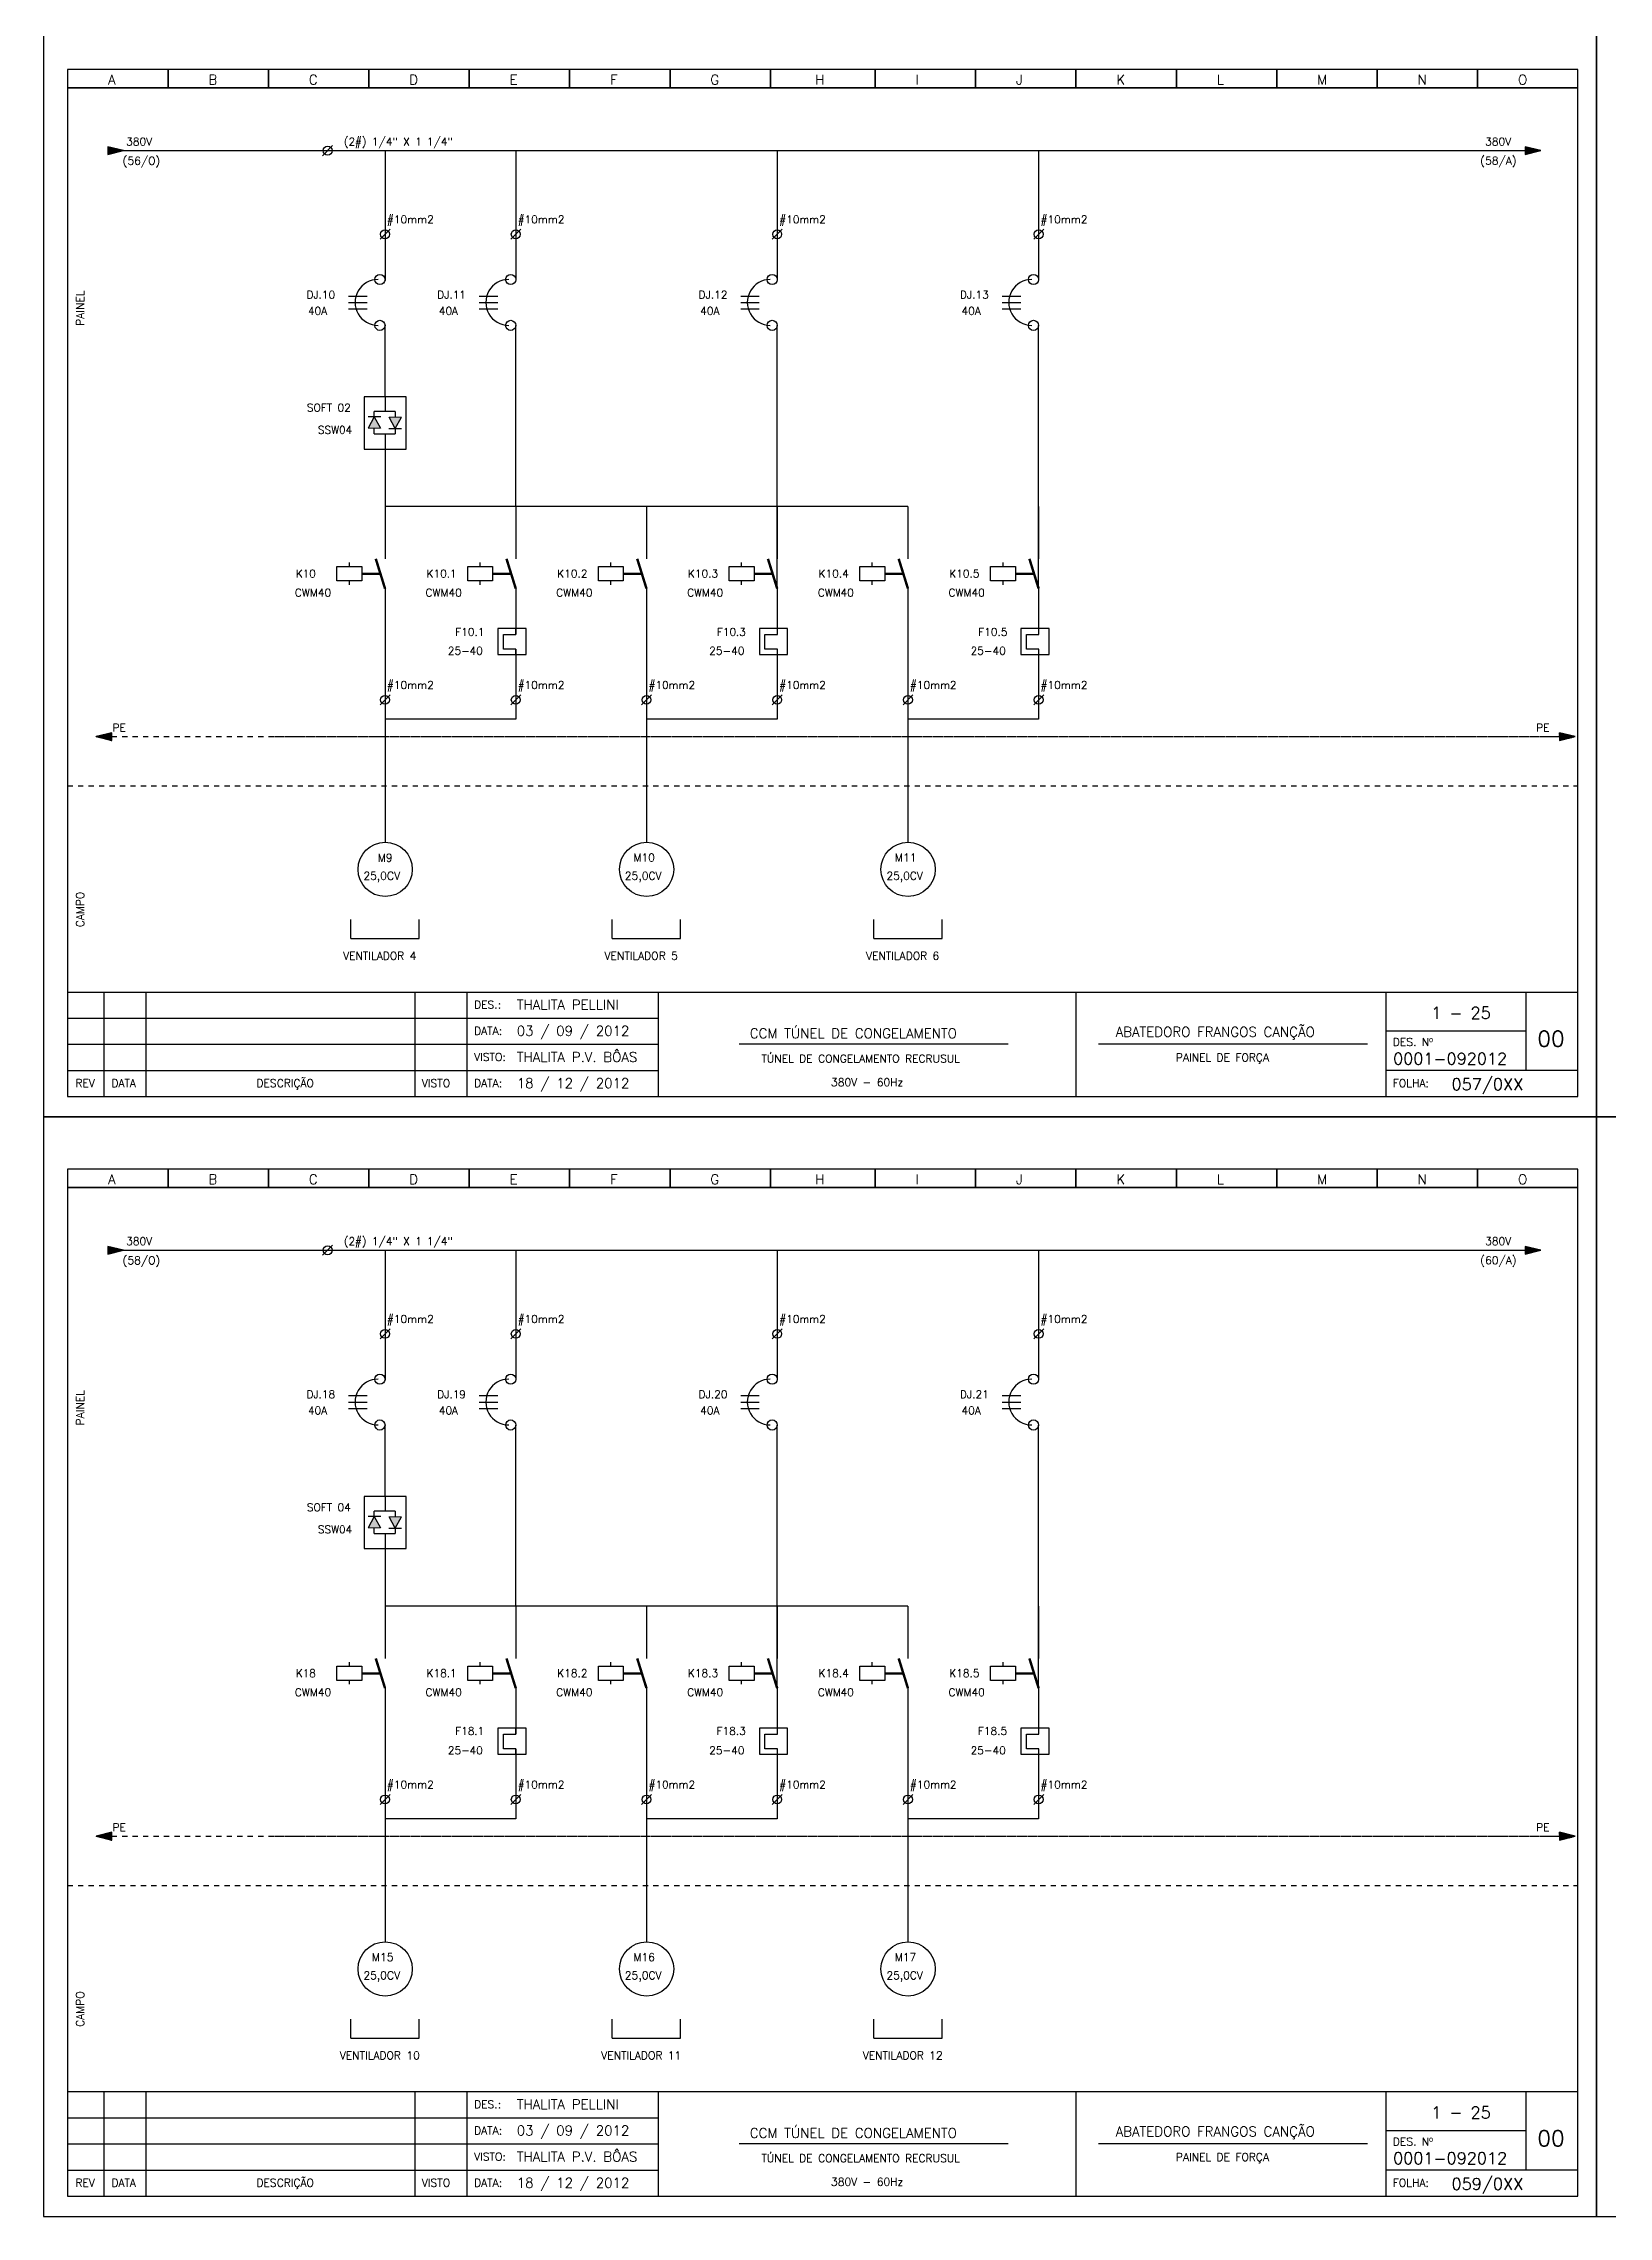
# Model space of a CAD drawing. Header units: millimetres. Extents: x 1974 to 2560, y 1429 to 1567.
# Drawn here: x 2405.83 to 2435.76, y 1470.62 to 1512.17 of the extents above; entities that cross this region are included whole.
import ezdxf

# ---------------------------------------------------------------- set-up
doc = ezdxf.new("R2010")
doc.units = ezdxf.units.MM
for name, pattern in [('DASHDOT2', [0.5, 0.25, -0.125, 0, -0.125]), ('DASHED', [0.75, 0.5, -0.25]), ('HIDDEN2', [0.1875, 0.125, -0.0625])]:
    doc.linetypes.add(name, pattern=pattern)
for name, color, linetype in [('ALIMENTAÇÃO', 6, 'Continuous'), ('CONECTOR_SAK', 2, 'Continuous'), ('DISJUNTOR', 5, 'Continuous'), ('EQUIPAMENTOS', 5, 'Continuous'), ('linhas', 6, 'Continuous'), ('MARGEM', 1, 'Continuous'), ('MOTORES', 5, 'Continuous'), ('PAINEL', 7, 'Continuous'), ('soft', 5, 'Continuous'), ('TERRA', 3, 'DASHED'), ('TEXTO', 4, 'Continuous'), ('TEXTO_2', 5, 'Continuous'), ('TIMBRE', 7, 'Continuous')]:
    doc.layers.add(name, color=color, linetype=linetype)
doc.styles.add('REGUA60', font='romans.shx', dxfattribs={"height": 2})
doc.styles.add('ROMANC', font='romanc.shx', dxfattribs={"height": 0.55})
doc.styles.add('ROMANS', font='romans.shx', dxfattribs={"height": 37})

# ---------------------------------------------------------------- blocks, each defined once
blk = doc.blocks.new('soft')
at = {"layer": 'soft'}
h = blk.add_hatch(color=7, dxfattribs=at)
h.paths.add_polyline_path([(-0.206, -0.385), (-0.323, -0.602), (-0.088, -0.602)])
h.paths.add_polyline_path([(0.194, -0.609), (0.312, -0.391), (0.077, -0.391)])
for p, q in [((0.403, 0), (-0.397, 0)), ((-0.397, 0), (-0.397, -1)), ((0.403, -1), (0.403, 0)), ((-0.206, -0.385), (-0.323, -0.602)), ((-0.206, -0.385), (-0.088, -0.602)), ((0.194, -0.609), (0.077, -0.391)), ((0.194, -0.609), (0.312, -0.391)), ((-0.397, -1), (0.403, -1))]:
    blk.add_line(p, q, dxfattribs=at)
at = {"layer": 'soft', "color": 7}
for p, q in [((0, 0), (0, -0.282)), ((-0.083, -0.385), (-0.323, -0.385)), ((-0.206, -0.385), (-0.206, -0.282)), ((0.194, -0.282), (-0.206, -0.282)), ((0.194, -0.282), (0.194, -0.391)), ((-0.206, -0.711), (-0.206, -0.602)), ((-0.206, -0.711), (0.194, -0.711)), ((0, -0.711), (0, -1)), ((0.072, -0.609), (0.312, -0.609)), ((0.194, -0.609), (0.194, -0.711))]:
    blk.add_line(p, q, dxfattribs=at)
at = {"layer": 'soft', "lineweight": 20}
for p, q in [((0.312, -0.391), (0.077, -0.391)), ((-0.323, -0.602), (-0.088, -0.602))]:
    blk.add_line(p, q, dxfattribs=at)

msp = doc.modelspace()

# ---------------------------------------------------------------- hatches: boundary and pattern name
at = {"layer": 'EQUIPAMENTOS'}
for points in [[(2407.366, 1510.121), (2407.066, 1510.196), (2407.066, 1510.046)], [(2434.471, 1510.121), (2434.171, 1510.196), (2434.171, 1510.046)], [(2407.366, 1489.096), (2407.066, 1489.171), (2407.066, 1489.021)], [(2434.471, 1489.096), (2434.171, 1489.171), (2434.171, 1489.021)]]:
    msp.add_hatch(color=256, dxfattribs=at).paths.add_polyline_path(points)
at = {"layer": 'TERRA'}
h = msp.add_hatch(dxfattribs=at)
h.set_pattern_fill('ANSI31', color=256, scale=0.004, angle=180, style=0)
h.set_pattern_definition([(225, (2464.09393076, 1547.5372142), (0.0003535533906, -0.0003535533906), [])])
h.paths.add_polyline_path([(2406.839, 1498.917), (2407.139, 1498.917), (2407.139, 1498.992)])
h.paths.add_polyline_path([(2407.139, 1498.842), (2407.139, 1498.917), (2406.839, 1498.917)])
h = msp.add_hatch(dxfattribs=at)
h.set_pattern_fill('ANSI31', color=256, scale=0.004, style=0)
h.set_pattern_definition([(45, (2377.86947655, 1450.29762667), (-0.0003535533906, 0.0003535533906), [])])
h.paths.add_polyline_path([(2435.124, 1498.917), (2434.824, 1498.917), (2434.824, 1498.842)])
h.paths.add_polyline_path([(2434.824, 1498.992), (2434.824, 1498.917), (2435.124, 1498.917)])
h = msp.add_hatch(dxfattribs=at)
h.set_pattern_fill('ANSI31', color=256, scale=0.004, angle=180, style=0)
h.set_pattern_definition([(225, (2464.09393076, 1526.5122142), (0.0003535533906, -0.0003535533906), [])])
h.paths.add_polyline_path([(2406.839, 1477.892), (2407.139, 1477.892), (2407.139, 1477.967)])
h.paths.add_polyline_path([(2407.139, 1477.817), (2407.139, 1477.892), (2406.839, 1477.892)])
h = msp.add_hatch(dxfattribs=at)
h.set_pattern_fill('ANSI31', color=256, scale=0.004, style=0)
h.set_pattern_definition([(45, (2377.86947655, 1429.27262667), (-0.0003535533906, 0.0003535533906), [])])
h.paths.add_polyline_path([(2435.124, 1477.892), (2434.824, 1477.892), (2434.824, 1477.817)])
h.paths.add_polyline_path([(2434.824, 1477.967), (2434.824, 1477.892), (2435.124, 1477.892)])

# ---------------------------------------------------------------- linework, layer by layer
for p, q in [((2411.668, 1507.342), (2412.022, 1507.342)), ((2411.668, 1507.219), (2412.022, 1507.219)), ((2411.668, 1507.096), (2412.022, 1507.096)), ((2414.168, 1507.342), (2414.522, 1507.342)), ((2414.168, 1507.219), (2414.522, 1507.219)), ((2414.168, 1507.096), (2414.522, 1507.096)), ((2419.168, 1507.342), (2419.522, 1507.342)), ((2419.168, 1507.219), (2419.522, 1507.219)), ((2419.168, 1507.096), (2419.522, 1507.096)), ((2424.168, 1507.342), (2424.522, 1507.342)), ((2424.168, 1507.219), (2424.522, 1507.219)), ((2424.168, 1507.096), (2424.522, 1507.096)), ((2411.712, 1495.058), (2411.712, 1495.422)), ((2413.019, 1495.058), (2413.019, 1495.422)), ((2416.712, 1495.058), (2416.712, 1495.422)), ((2418.019, 1495.058), (2418.019, 1495.422)), ((2421.712, 1495.058), (2421.712, 1495.422)), ((2423.019, 1495.058), (2423.019, 1495.422)), ((2411.712, 1495.058), (2413.019, 1495.058)), ((2416.712, 1495.058), (2418.019, 1495.058)), ((2421.712, 1495.058), (2423.019, 1495.058)), ((2411.668, 1486.317), (2412.022, 1486.317)), ((2414.168, 1486.317), (2414.522, 1486.317)), ((2419.168, 1486.317), (2419.522, 1486.317)), ((2424.168, 1486.317), (2424.522, 1486.317)), ((2411.668, 1486.194), (2412.022, 1486.194)), ((2411.668, 1486.071), (2412.022, 1486.071)), ((2414.168, 1486.194), (2414.522, 1486.194)), ((2414.168, 1486.071), (2414.522, 1486.071)), ((2419.168, 1486.194), (2419.522, 1486.194)), ((2419.168, 1486.071), (2419.522, 1486.071)), ((2424.168, 1486.194), (2424.522, 1486.194)), ((2424.168, 1486.071), (2424.522, 1486.071)), ((2411.712, 1474.033), (2411.712, 1474.397)), ((2413.019, 1474.033), (2413.019, 1474.397)), ((2416.712, 1474.033), (2416.712, 1474.397)), ((2418.019, 1474.033), (2418.019, 1474.397)), ((2421.712, 1474.033), (2421.712, 1474.397)), ((2423.019, 1474.033), (2423.019, 1474.397)), ((2411.712, 1474.033), (2413.019, 1474.033)), ((2416.712, 1474.033), (2418.019, 1474.033)), ((2421.712, 1474.033), (2423.019, 1474.033))]:
    msp.add_line(p, q)
at = {"layer": 'ALIMENTAÇÃO', "color": 6}
for p, q in [((2412.366, 1510.121), (2412.366, 1507.64)), ((2414.866, 1510.121), (2414.866, 1507.64)), ((2419.866, 1510.121), (2419.866, 1507.64)), ((2424.866, 1510.121), (2424.866, 1507.64)), ((2412.366, 1504.416), (2412.366, 1502.317)), ((2414.866, 1503.317), (2414.866, 1502.317)), ((2417.366, 1503.317), (2417.366, 1502.317)), ((2419.866, 1503.317), (2419.866, 1502.317)), ((2422.366, 1503.317), (2422.366, 1502.317)), ((2424.866, 1503.317), (2424.866, 1502.317)), ((2412.366, 1501.748), (2412.366, 1496.899)), ((2414.866, 1501.748), (2414.866, 1500.868)), ((2417.366, 1501.748), (2417.366, 1496.899)), ((2419.866, 1501.748), (2419.866, 1500.868)), ((2422.366, 1501.748), (2422.366, 1496.899)), ((2424.866, 1501.748), (2424.866, 1500.868)), ((2414.866, 1500.589), (2414.866, 1499.251)), ((2419.866, 1500.589), (2419.866, 1499.251)), ((2424.866, 1500.589), (2424.866, 1499.251)), ((2412.366, 1489.096), (2412.366, 1486.615)), ((2414.866, 1489.096), (2414.866, 1486.615)), ((2419.866, 1489.096), (2419.866, 1486.615)), ((2424.866, 1489.096), (2424.866, 1486.615)), ((2412.366, 1483.391), (2412.366, 1481.292)), ((2414.866, 1482.292), (2414.866, 1481.292)), ((2417.366, 1482.292), (2417.366, 1481.292)), ((2419.866, 1482.292), (2419.866, 1481.292)), ((2422.366, 1482.292), (2422.366, 1481.292)), ((2424.866, 1482.292), (2424.866, 1481.292)), ((2412.366, 1480.723), (2412.366, 1475.874)), ((2414.866, 1480.723), (2414.866, 1479.843)), ((2417.366, 1480.723), (2417.366, 1475.874)), ((2419.866, 1480.723), (2419.866, 1479.843)), ((2422.366, 1480.723), (2422.366, 1475.874)), ((2424.866, 1480.723), (2424.866, 1479.843)), ((2414.866, 1479.564), (2414.866, 1478.226)), ((2419.866, 1479.564), (2419.866, 1478.226)), ((2424.866, 1479.564), (2424.866, 1478.226))]:
    msp.add_line(p, q, dxfattribs=at)
at = {"layer": 'ALIMENTAÇÃO'}
for p, q in [((2422.366, 1503.317), (2412.366, 1503.317)), ((2414.866, 1499.251), (2412.366, 1499.251)), ((2419.866, 1499.251), (2417.366, 1499.251)), ((2424.866, 1499.251), (2422.366, 1499.251)), ((2422.366, 1482.292), (2412.366, 1482.292)), ((2414.866, 1478.226), (2412.366, 1478.226)), ((2419.866, 1478.226), (2417.366, 1478.226)), ((2424.866, 1478.226), (2422.366, 1478.226))]:
    msp.add_line(p, q, dxfattribs=at)
at = {"layer": 'CONECTOR_SAK'}
for p, q in [((2411.364, 1510.217), (2411.173, 1510.025)), ((2412.462, 1508.619), (2412.271, 1508.426)), ((2414.962, 1508.619), (2414.771, 1508.426)), ((2419.962, 1508.619), (2419.771, 1508.426)), ((2424.962, 1508.619), (2424.771, 1508.426)), ((2412.462, 1499.718), (2412.272, 1499.525)), ((2414.962, 1499.718), (2414.772, 1499.525)), ((2417.462, 1499.718), (2417.272, 1499.525)), ((2419.962, 1499.718), (2419.772, 1499.525)), ((2422.462, 1499.718), (2422.272, 1499.525)), ((2424.962, 1499.718), (2424.772, 1499.525)), ((2411.364, 1489.192), (2411.173, 1489)), ((2412.462, 1487.594), (2412.271, 1487.401)), ((2414.962, 1487.594), (2414.771, 1487.401)), ((2419.962, 1487.594), (2419.771, 1487.401)), ((2424.962, 1487.594), (2424.771, 1487.401)), ((2412.462, 1478.693), (2412.272, 1478.5)), ((2414.962, 1478.693), (2414.772, 1478.5)), ((2417.462, 1478.693), (2417.272, 1478.5)), ((2419.962, 1478.693), (2419.772, 1478.5)), ((2422.462, 1478.693), (2422.272, 1478.5)), ((2424.962, 1478.693), (2424.772, 1478.5))]:
    msp.add_line(p, q, dxfattribs=at)
for centre in [(2411.268, 1510.121), (2412.366, 1508.522), (2414.866, 1508.522), (2419.866, 1508.522), (2424.866, 1508.522), (2412.366, 1499.621), (2414.866, 1499.621), (2417.366, 1499.621), (2419.866, 1499.621), (2422.366, 1499.621), (2424.866, 1499.621), (2411.268, 1489.096), (2412.366, 1487.497), (2414.866, 1487.497), (2419.866, 1487.497), (2424.866, 1487.497), (2412.366, 1478.596), (2414.866, 1478.596), (2417.366, 1478.596), (2419.866, 1478.596), (2422.366, 1478.596), (2424.866, 1478.596)]:
    msp.add_circle(centre, 0.0846, dxfattribs=at)
at = {"layer": 'DISJUNTOR'}
for centre in [(2412.269, 1507.657), (2414.769, 1507.657), (2419.769, 1507.657), (2424.769, 1507.657), (2412.269, 1506.78), (2414.769, 1506.78), (2419.769, 1506.78), (2424.769, 1506.78), (2412.269, 1486.632), (2414.769, 1486.632), (2419.769, 1486.632), (2424.769, 1486.632), (2412.269, 1485.755), (2414.769, 1485.755), (2419.769, 1485.755), (2424.769, 1485.755)]:
    msp.add_circle(centre, 0.097, dxfattribs=at)
for centre in [(2412.232, 1507.219), (2414.732, 1507.219), (2419.732, 1507.219), (2424.732, 1507.219), (2412.232, 1486.194), (2414.732, 1486.194), (2419.732, 1486.194), (2424.732, 1486.194)]:
    msp.add_arc(centre, 0.438, 89.8656, 270.134, dxfattribs=at)
at = {"layer": 'EQUIPAMENTOS'}
for p, q in [((2407.366, 1510.121), (2434.263, 1510.121)), ((2411.685, 1502.172), (2411.685, 1502.244)), ((2411.923, 1502.043), (2412.275, 1502.043)), ((2414.185, 1502.172), (2414.185, 1502.244)), ((2414.423, 1502.043), (2414.775, 1502.043)), ((2416.685, 1502.172), (2416.685, 1502.244)), ((2416.923, 1502.043), (2417.275, 1502.043)), ((2419.185, 1502.172), (2419.185, 1502.244)), ((2419.423, 1502.043), (2419.775, 1502.043)), ((2421.685, 1502.172), (2421.685, 1502.244)), ((2421.923, 1502.043), (2422.275, 1502.043)), ((2424.185, 1502.172), (2424.185, 1502.244)), ((2424.423, 1502.043), (2424.775, 1502.043)), ((2411.685, 1501.822), (2411.685, 1501.893)), ((2411.923, 1502.023), (2412.281, 1502.023)), ((2414.185, 1501.822), (2414.185, 1501.893)), ((2414.423, 1502.023), (2414.781, 1502.023)), ((2416.685, 1501.822), (2416.685, 1501.893)), ((2416.923, 1502.023), (2417.281, 1502.023)), ((2419.185, 1501.822), (2419.185, 1501.893)), ((2419.423, 1502.023), (2419.781, 1502.023)), ((2421.685, 1501.822), (2421.685, 1501.893)), ((2421.923, 1502.023), (2422.281, 1502.023)), ((2424.185, 1501.822), (2424.185, 1501.893)), ((2424.423, 1502.023), (2424.781, 1502.023)), ((2415.065, 1500.986), (2414.526, 1500.986)), ((2414.526, 1500.986), (2414.526, 1500.486)), ((2414.631, 1500.589), (2414.631, 1500.868)), ((2414.631, 1500.868), (2414.869, 1500.868)), ((2414.869, 1500.868), (2414.869, 1500.986)), ((2415.065, 1500.486), (2415.065, 1500.986)), ((2420.065, 1500.986), (2419.526, 1500.986)), ((2419.526, 1500.986), (2419.526, 1500.486)), ((2419.631, 1500.589), (2419.631, 1500.868)), ((2419.631, 1500.868), (2419.869, 1500.868)), ((2419.869, 1500.868), (2419.869, 1500.986)), ((2420.065, 1500.486), (2420.065, 1500.986)), ((2425.065, 1500.986), (2424.526, 1500.986)), ((2424.526, 1500.986), (2424.526, 1500.486)), ((2424.631, 1500.589), (2424.631, 1500.868)), ((2424.631, 1500.868), (2424.869, 1500.868)), ((2424.869, 1500.868), (2424.869, 1500.986)), ((2425.065, 1500.486), (2425.065, 1500.986)), ((2414.526, 1500.486), (2415.065, 1500.486)), ((2414.869, 1500.589), (2414.631, 1500.589)), ((2414.869, 1500.486), (2414.869, 1500.589)), ((2419.526, 1500.486), (2420.065, 1500.486)), ((2419.869, 1500.589), (2419.631, 1500.589)), ((2419.869, 1500.486), (2419.869, 1500.589)), ((2424.526, 1500.486), (2425.065, 1500.486)), ((2424.869, 1500.589), (2424.631, 1500.589)), ((2424.869, 1500.486), (2424.869, 1500.589)), ((2407.366, 1489.096), (2434.263, 1489.096)), ((2411.685, 1481.147), (2411.685, 1481.219)), ((2411.685, 1480.797), (2411.685, 1480.868)), ((2411.923, 1481.018), (2412.275, 1481.018)), ((2411.923, 1480.998), (2412.281, 1480.998)), ((2414.185, 1481.147), (2414.185, 1481.219)), ((2414.185, 1480.797), (2414.185, 1480.868)), ((2414.423, 1481.018), (2414.775, 1481.018)), ((2414.423, 1480.998), (2414.781, 1480.998)), ((2416.685, 1481.147), (2416.685, 1481.219)), ((2416.685, 1480.797), (2416.685, 1480.868)), ((2416.923, 1481.018), (2417.275, 1481.018)), ((2416.923, 1480.998), (2417.281, 1480.998)), ((2419.185, 1481.147), (2419.185, 1481.219)), ((2419.185, 1480.797), (2419.185, 1480.868)), ((2419.423, 1481.018), (2419.775, 1481.018)), ((2419.423, 1480.998), (2419.781, 1480.998)), ((2421.685, 1481.147), (2421.685, 1481.219)), ((2421.685, 1480.797), (2421.685, 1480.868)), ((2421.923, 1481.018), (2422.275, 1481.018)), ((2421.923, 1480.998), (2422.281, 1480.998)), ((2424.185, 1481.147), (2424.185, 1481.219)), ((2424.185, 1480.797), (2424.185, 1480.868)), ((2424.423, 1481.018), (2424.775, 1481.018)), ((2424.423, 1480.998), (2424.781, 1480.998)), ((2415.065, 1479.961), (2414.526, 1479.961)), ((2414.526, 1479.961), (2414.526, 1479.461)), ((2414.631, 1479.564), (2414.631, 1479.843)), ((2414.631, 1479.843), (2414.869, 1479.843)), ((2414.869, 1479.843), (2414.869, 1479.961)), ((2415.065, 1479.461), (2415.065, 1479.961)), ((2420.065, 1479.961), (2419.526, 1479.961)), ((2419.526, 1479.961), (2419.526, 1479.461)), ((2419.631, 1479.564), (2419.631, 1479.843)), ((2419.631, 1479.843), (2419.869, 1479.843)), ((2419.869, 1479.843), (2419.869, 1479.961)), ((2420.065, 1479.461), (2420.065, 1479.961)), ((2425.065, 1479.961), (2424.526, 1479.961)), ((2424.526, 1479.961), (2424.526, 1479.461)), ((2424.631, 1479.564), (2424.631, 1479.843)), ((2424.631, 1479.843), (2424.869, 1479.843)), ((2424.869, 1479.843), (2424.869, 1479.961)), ((2425.065, 1479.461), (2425.065, 1479.961)), ((2414.526, 1479.461), (2415.065, 1479.461)), ((2414.869, 1479.564), (2414.631, 1479.564)), ((2414.869, 1479.461), (2414.869, 1479.564)), ((2419.526, 1479.461), (2420.065, 1479.461)), ((2419.869, 1479.564), (2419.631, 1479.564)), ((2419.869, 1479.461), (2419.869, 1479.564)), ((2424.526, 1479.461), (2425.065, 1479.461)), ((2424.869, 1479.564), (2424.631, 1479.564)), ((2424.869, 1479.461), (2424.869, 1479.564))]:
    msp.add_line(p, q, dxfattribs=at)
for points in [[(2407.066, 1510.046), (2407.366, 1510.121), (2407.066, 1510.196), (2407.066, 1510.046)], [(2434.171, 1510.046), (2434.471, 1510.121), (2434.171, 1510.196), (2434.171, 1510.046)], [(2407.066, 1489.021), (2407.366, 1489.096), (2407.066, 1489.171), (2407.066, 1489.021)], [(2434.171, 1489.021), (2434.471, 1489.096), (2434.171, 1489.171), (2434.171, 1489.021)]]:
    msp.add_lwpolyline(points, dxfattribs=at)
for points in [[(2411.447, 1501.893), (2411.447, 1502.172), (2411.923, 1502.172), (2411.923, 1501.893)], [(2413.947, 1501.893), (2413.947, 1502.172), (2414.423, 1502.172), (2414.423, 1501.893)], [(2416.447, 1501.893), (2416.447, 1502.172), (2416.923, 1502.172), (2416.923, 1501.893)], [(2418.947, 1501.893), (2418.947, 1502.172), (2419.423, 1502.172), (2419.423, 1501.893)], [(2421.447, 1501.893), (2421.447, 1502.172), (2421.923, 1502.172), (2421.923, 1501.893)], [(2423.947, 1501.893), (2423.947, 1502.172), (2424.423, 1502.172), (2424.423, 1501.893)], [(2411.447, 1480.868), (2411.447, 1481.147), (2411.923, 1481.147), (2411.923, 1480.868)], [(2413.947, 1480.868), (2413.947, 1481.147), (2414.423, 1481.147), (2414.423, 1480.868)], [(2416.447, 1480.868), (2416.447, 1481.147), (2416.923, 1481.147), (2416.923, 1480.868)], [(2418.947, 1480.868), (2418.947, 1481.147), (2419.423, 1481.147), (2419.423, 1480.868)], [(2421.447, 1480.868), (2421.447, 1481.147), (2421.923, 1481.147), (2421.923, 1480.868)], [(2423.947, 1480.868), (2423.947, 1481.147), (2424.423, 1481.147), (2424.423, 1480.868)]]:
    msp.add_lwpolyline(points, close=True, dxfattribs=at)
at = {"layer": 'EQUIPAMENTOS', "const_width": 0.0472}
for points in [[(2412.366, 1501.748), (2412.189, 1502.317)], [(2414.866, 1501.748), (2414.689, 1502.317)], [(2417.366, 1501.748), (2417.189, 1502.317)], [(2419.866, 1501.748), (2419.689, 1502.317)], [(2422.366, 1501.748), (2422.189, 1502.317)], [(2424.866, 1501.748), (2424.689, 1502.317)], [(2412.366, 1480.723), (2412.189, 1481.292)], [(2414.866, 1480.723), (2414.689, 1481.292)], [(2417.366, 1480.723), (2417.189, 1481.292)], [(2419.866, 1480.723), (2419.689, 1481.292)], [(2422.366, 1480.723), (2422.189, 1481.292)], [(2424.866, 1480.723), (2424.689, 1481.292)]]:
    msp.add_lwpolyline(points, dxfattribs=at)
at = {"layer": 'linhas', "color": 6}
for p, q in [((2412.366, 1505.416), (2412.366, 1506.78)), ((2414.866, 1503.317), (2414.866, 1506.78)), ((2419.866, 1501.748), (2419.866, 1506.78)), ((2424.866, 1505.416), (2424.866, 1506.78)), ((2424.866, 1501.748), (2424.866, 1506.78)), ((2412.366, 1484.391), (2412.366, 1485.755)), ((2414.866, 1482.292), (2414.866, 1485.755)), ((2419.866, 1480.723), (2419.866, 1485.755)), ((2424.866, 1484.391), (2424.866, 1485.755)), ((2424.866, 1480.723), (2424.866, 1485.755))]:
    msp.add_line(p, q, dxfattribs=at)
at = {"layer": 'MARGEM', "color": 7}
for points in [[(2405.834, 1491.646), (2435.534, 1491.646), (2435.534, 1512.671), (2405.834, 1512.671)], [(2435.534, 1491.646), (2465.234, 1491.646), (2465.234, 1512.671), (2435.534, 1512.671)], [(2405.834, 1470.621), (2435.534, 1470.621), (2435.534, 1491.646), (2405.834, 1491.646)], [(2435.534, 1470.621), (2465.234, 1470.621), (2465.234, 1491.646), (2435.534, 1491.646)]]:
    msp.add_lwpolyline(points, close=True, dxfattribs=at)
at = {"layer": 'MOTORES'}
for centre in [(2412.369, 1496.379), (2417.369, 1496.379), (2422.369, 1496.379), (2412.369, 1475.354), (2417.369, 1475.354), (2422.369, 1475.354)]:
    msp.add_circle(centre, 0.519, dxfattribs=at)
at = {"layer": 'PAINEL', "color": 12, "linetype": 'HIDDEN2', "ltscale": 0.005}
for p, q in [((2406.296, 1497.977), (2435.18, 1497.977)), ((2406.296, 1476.952), (2435.18, 1476.952))]:
    msp.add_line(p, q, dxfattribs=at)
at = {"layer": 'TERRA', "linetype": 'DASHDOT2', "ltscale": 0.0025}
for p, q in [((2407.139, 1498.917), (2434.824, 1498.917)), ((2407.139, 1498.917), (2434.824, 1498.917)), ((2410.25, 1498.917), (2435.124, 1498.917)), ((2407.139, 1477.892), (2434.824, 1477.892)), ((2407.139, 1477.892), (2434.824, 1477.892)), ((2410.25, 1477.892), (2435.124, 1477.892))]:
    msp.add_line(p, q, dxfattribs=at)
at = {"layer": 'TERRA'}
for points in [[(2407.139, 1498.992), (2406.839, 1498.917), (2407.139, 1498.842), (2407.139, 1498.992)], [(2407.139, 1498.992), (2406.839, 1498.917), (2407.139, 1498.842), (2407.139, 1498.992)], [(2434.824, 1498.842), (2435.124, 1498.917), (2434.824, 1498.992), (2434.824, 1498.842)], [(2434.824, 1498.842), (2435.124, 1498.917), (2434.824, 1498.992), (2434.824, 1498.842)], [(2407.139, 1477.967), (2406.839, 1477.892), (2407.139, 1477.817), (2407.139, 1477.967)], [(2407.139, 1477.967), (2406.839, 1477.892), (2407.139, 1477.817), (2407.139, 1477.967)], [(2434.824, 1477.817), (2435.124, 1477.892), (2434.824, 1477.967), (2434.824, 1477.817)], [(2434.824, 1477.817), (2435.124, 1477.892), (2434.824, 1477.967), (2434.824, 1477.817)]]:
    msp.add_lwpolyline(points, dxfattribs=at)
at = {"layer": 'TIMBRE', "color": 12}
for p, q in [((2435.18, 1511.671), (2406.296, 1511.671)), ((2435.18, 1490.646), (2406.296, 1490.646))]:
    msp.add_line(p, q, dxfattribs=at)
at = {"layer": 'TIMBRE'}
for p, q in [((2406.296, 1494.034), (2435.18, 1494.034)), ((2406.996, 1492.034), (2406.996, 1494.034)), ((2407.796, 1492.034), (2407.796, 1494.034)), ((2412.934, 1494.034), (2412.934, 1492.034)), ((2413.934, 1492.034), (2413.934, 1494.034)), ((2417.587, 1494.034), (2417.587, 1492.034)), ((2425.576, 1494.034), (2425.576, 1492.034)), ((2431.504, 1494.034), (2431.504, 1492.034)), ((2434.18, 1494.034), (2434.18, 1492.534)), ((2406.296, 1493.534), (2417.587, 1493.534)), ((2406.296, 1493.034), (2417.587, 1493.034)), ((2424.28, 1493.034), (2419.137, 1493.034)), ((2431.152, 1493.034), (2426.008, 1493.034)), ((2434.18, 1493.284), (2431.504, 1493.284)), ((2406.296, 1492.534), (2417.587, 1492.534)), ((2435.18, 1492.534), (2431.504, 1492.534)), ((2406.296, 1473.009), (2435.18, 1473.009)), ((2406.996, 1471.009), (2406.996, 1473.009)), ((2407.796, 1471.009), (2407.796, 1473.009)), ((2412.934, 1473.009), (2412.934, 1471.009)), ((2413.934, 1471.009), (2413.934, 1473.009)), ((2417.587, 1473.009), (2417.587, 1471.009)), ((2425.576, 1473.009), (2425.576, 1471.009)), ((2431.504, 1473.009), (2431.504, 1471.009)), ((2434.18, 1473.009), (2434.18, 1471.509)), ((2406.296, 1472.509), (2417.587, 1472.509)), ((2434.18, 1472.259), (2431.504, 1472.259)), ((2406.296, 1472.009), (2417.587, 1472.009)), ((2424.28, 1472.009), (2419.137, 1472.009)), ((2431.152, 1472.009), (2426.008, 1472.009)), ((2406.296, 1471.509), (2417.587, 1471.509)), ((2435.18, 1471.509), (2431.504, 1471.509))]:
    msp.add_line(p, q, dxfattribs=at)
at = {"layer": 'TIMBRE', "color": 12}
for points in [[(2406.296, 1511.321), (2408.216, 1511.321), (2408.216, 1511.671), (2406.296, 1511.671)], [(2408.216, 1511.321), (2410.136, 1511.321), (2410.136, 1511.671), (2408.216, 1511.671)], [(2410.136, 1511.321), (2412.056, 1511.321), (2412.056, 1511.671), (2410.136, 1511.671)], [(2412.056, 1511.321), (2413.976, 1511.321), (2413.976, 1511.671), (2412.056, 1511.671)], [(2413.976, 1511.321), (2415.896, 1511.321), (2415.896, 1511.671), (2413.976, 1511.671)], [(2415.896, 1511.321), (2417.816, 1511.321), (2417.816, 1511.671), (2415.896, 1511.671)], [(2417.816, 1511.321), (2419.736, 1511.321), (2419.736, 1511.671), (2417.816, 1511.671)], [(2419.736, 1511.321), (2421.74, 1511.321), (2421.74, 1511.671), (2419.736, 1511.671)], [(2421.74, 1511.321), (2423.66, 1511.321), (2423.66, 1511.671), (2421.74, 1511.671)], [(2423.66, 1511.321), (2425.58, 1511.321), (2425.58, 1511.671), (2423.66, 1511.671)], [(2425.58, 1511.321), (2427.5, 1511.321), (2427.5, 1511.671), (2425.58, 1511.671)], [(2427.5, 1511.321), (2429.42, 1511.321), (2429.42, 1511.671), (2427.5, 1511.671)], [(2429.42, 1511.321), (2431.34, 1511.321), (2431.34, 1511.671), (2429.42, 1511.671)], [(2431.34, 1511.321), (2433.26, 1511.321), (2433.26, 1511.671), (2431.34, 1511.671)], [(2433.26, 1511.321), (2435.18, 1511.321), (2435.18, 1511.671), (2433.26, 1511.671)], [(2406.296, 1492.034), (2435.18, 1492.034), (2435.18, 1511.321), (2406.296, 1511.321)], [(2406.296, 1490.296), (2408.216, 1490.296), (2408.216, 1490.646), (2406.296, 1490.646)], [(2408.216, 1490.296), (2410.136, 1490.296), (2410.136, 1490.646), (2408.216, 1490.646)], [(2410.136, 1490.296), (2412.056, 1490.296), (2412.056, 1490.646), (2410.136, 1490.646)], [(2412.056, 1490.296), (2413.976, 1490.296), (2413.976, 1490.646), (2412.056, 1490.646)], [(2413.976, 1490.296), (2415.896, 1490.296), (2415.896, 1490.646), (2413.976, 1490.646)], [(2415.896, 1490.296), (2417.816, 1490.296), (2417.816, 1490.646), (2415.896, 1490.646)], [(2417.816, 1490.296), (2419.736, 1490.296), (2419.736, 1490.646), (2417.816, 1490.646)], [(2419.736, 1490.296), (2421.74, 1490.296), (2421.74, 1490.646), (2419.736, 1490.646)], [(2421.74, 1490.296), (2423.66, 1490.296), (2423.66, 1490.646), (2421.74, 1490.646)], [(2423.66, 1490.296), (2425.58, 1490.296), (2425.58, 1490.646), (2423.66, 1490.646)], [(2425.58, 1490.296), (2427.5, 1490.296), (2427.5, 1490.646), (2425.58, 1490.646)], [(2427.5, 1490.296), (2429.42, 1490.296), (2429.42, 1490.646), (2427.5, 1490.646)], [(2429.42, 1490.296), (2431.34, 1490.296), (2431.34, 1490.646), (2429.42, 1490.646)], [(2431.34, 1490.296), (2433.26, 1490.296), (2433.26, 1490.646), (2431.34, 1490.646)], [(2433.26, 1490.296), (2435.18, 1490.296), (2435.18, 1490.646), (2433.26, 1490.646)], [(2406.296, 1471.009), (2435.18, 1471.009), (2435.18, 1490.296), (2406.296, 1490.296)]]:
    msp.add_lwpolyline(points, close=True, dxfattribs=at)

# ---------------------------------------------------------------- block references
at = {"layer": 'soft'}
for p in [(2412.366, 1505.416), (2412.366, 1484.391)]:
    msp.add_blockref('soft', p, dxfattribs=at)

# ---------------------------------------------------------------- texts
at = {"style": 'ROMANS'}
for s, p in [('DES. Nº', (2431.64, 1493.003)), ('TÚNEL DE CONGELAMENTO RECRUSUL', (2419.566, 1492.686)), ('PAINEL DE FORÇA', (2427.491, 1492.707)), ('380V - 60Hz', (2420.894, 1492.234)), ('FOLHA:', (2431.64, 1492.216)), ('DES. Nº', (2431.64, 1471.978)), ('TÚNEL DE CONGELAMENTO RECRUSUL', (2419.566, 1471.661)), ('PAINEL DE FORÇA', (2427.491, 1471.682)), ('380V - 60Hz', (2420.894, 1471.209)), ('FOLHA:', (2431.64, 1471.191))]:
    msp.add_text(s, height=0.15, dxfattribs=at).set_placement(p)
at = {"layer": 'TEXTO'}
for s, height, style, p in [('A', 0.188, 'ROMANS', (2407.068, 1511.384)), ('B', 0.188, 'ROMANS', (2408.988, 1511.384)), ('C', 0.188, 'ROMANS', (2410.908, 1511.384)), ('D', 0.188, 'ROMANS', (2412.828, 1511.384)), ('E', 0.188, 'ROMANS', (2414.748, 1511.384)), ('F', 0.188, 'ROMANS', (2416.668, 1511.384)), ('G', 0.188, 'ROMANS', (2418.588, 1511.384)), ('H', 0.188, 'ROMANS', (2420.593, 1511.384)), ('I', 0.188, 'ROMANS', (2422.513, 1511.384)), ('J', 0.188, 'ROMANS', (2424.433, 1511.384)), ('K', 0.188, 'ROMANS', (2426.353, 1511.384)), ('L', 0.188, 'ROMANS', (2428.273, 1511.384)), ('M', 0.188, 'ROMANS', (2430.193, 1511.384)), ('N', 0.188, 'ROMANS', (2432.113, 1511.384)), ('O', 0.188, 'ROMANS', (2434.033, 1511.384)), ('380V', 0.148, 'ROMANS', (2407.418, 1510.221)), ('(2#) 1/4" X 1 1/4"', 0.148, 'ROMANS', (2411.576, 1510.221)), ('380V', 0.148, 'ROMANS', (2433.405, 1510.221)), ('(56/O)', 0.15, 'ROMANS', (2407.348, 1509.852)), ('(58/A)', 0.15, 'ROMANS', (2433.312, 1509.854)), ('#10mm2', 0.148, 'ROMANS', (2412.403, 1508.732)), ('#10mm2', 0.148, 'ROMANS', (2414.903, 1508.732)), ('#10mm2', 0.148, 'ROMANS', (2419.903, 1508.732)), ('#10mm2', 0.148, 'ROMANS', (2424.903, 1508.732)), ('DJ.10', 0.148, 'ROMANS', (2410.862, 1507.292)), ('DJ.11', 0.148, 'ROMANS', (2413.362, 1507.292)), ('DJ.12', 0.148, 'ROMANS', (2418.362, 1507.292)), ('DJ.13', 0.148, 'ROMANS', (2423.362, 1507.292)), ('40A', 0.148, 'ROMANS', (2410.893, 1506.984)), ('40A', 0.148, 'ROMANS', (2413.393, 1506.984)), ('40A', 0.148, 'ROMANS', (2418.393, 1506.984)), ('40A', 0.148, 'ROMANS', (2423.393, 1506.984)), ('SOFT 02', 0.148, 'ROMANS', (2410.872, 1505.132)), ('SSW04', 0.148, 'ROMANS', (2411.08, 1504.709)), ('K10', 0.148, 'ROMANS', (2410.658, 1501.961)), ('K10.1', 0.148, 'ROMANS', (2413.158, 1501.961)), ('K10.2', 0.148, 'ROMANS', (2415.658, 1501.961)), ('K10.3', 0.148, 'ROMANS', (2418.158, 1501.961)), ('K10.4', 0.148, 'ROMANS', (2420.658, 1501.961)), ('K10.5', 0.148, 'ROMANS', (2423.158, 1501.961)), ('CWM40', 0.148, 'ROMANS', (2410.642, 1501.596)), ('CWM40', 0.148, 'ROMANS', (2413.142, 1501.596)), ('CWM40', 0.148, 'ROMANS', (2415.642, 1501.596)), ('CWM40', 0.148, 'ROMANS', (2418.142, 1501.596)), ('CWM40', 0.148, 'ROMANS', (2420.642, 1501.596)), ('CWM40', 0.148, 'ROMANS', (2423.142, 1501.596)), ('F10.1', 0.148, 'ROMANS', (2413.71, 1500.845)), ('F10.3', 0.148, 'ROMANS', (2418.71, 1500.845)), ('F10.5', 0.148, 'ROMANS', (2423.71, 1500.845)), ('25-40', 0.148, 'ROMANS', (2413.566, 1500.484)), ('25-40', 0.148, 'ROMANS', (2418.566, 1500.484)), ('25-40', 0.148, 'ROMANS', (2423.566, 1500.484)), ('#10mm2', 0.148, 'ROMANS', (2412.403, 1499.831)), ('#10mm2', 0.148, 'ROMANS', (2414.903, 1499.831)), ('#10mm2', 0.148, 'ROMANS', (2417.403, 1499.831)), ('#10mm2', 0.148, 'ROMANS', (2419.903, 1499.831)), ('#10mm2', 0.148, 'ROMANS', (2422.403, 1499.831)), ('#10mm2', 0.148, 'ROMANS', (2424.903, 1499.831)), ('PE', 0.15, 'ROMANS', (2407.152, 1499.012)), ('PE', 0.15, 'ROMANS', (2434.378, 1499.012)), ('M9', 0.15, 'REGUA60', (2412.226, 1496.526)), ('M10', 0.15, 'REGUA60', (2417.117, 1496.53)), ('M11', 0.15, 'REGUA60', (2422.117, 1496.53)), ('25,0CV', 0.15, 'REGUA60', (2411.953, 1496.181)), ('25,0CV', 0.15, 'REGUA60', (2416.953, 1496.181)), ('25,0CV', 0.15, 'REGUA60', (2421.953, 1496.181)), ('VENTILADOR 4', 0.15, 'REGUA60', (2411.564, 1494.651)), ('VENTILADOR 5', 0.15, 'REGUA60', (2416.564, 1494.651)), ('VENTILADOR 6', 0.15, 'REGUA60', (2421.564, 1494.651)), ('THALITA PELLINI', 0.1875, 'ROMANS', (2414.885, 1493.697)), ('03 / 09 / 2012', 0.1875, 'ROMANS', (2414.885, 1493.197)), ('THALITA P.V. BÔAS', 0.1875, 'ROMANS', (2414.885, 1492.697)), ('18 / 12 / 2012', 0.1875, 'ROMANS', (2414.885, 1492.197)), ('A', 0.188, 'ROMANS', (2407.068, 1490.359)), ('B', 0.188, 'ROMANS', (2408.988, 1490.359)), ('C', 0.188, 'ROMANS', (2410.908, 1490.359)), ('D', 0.188, 'ROMANS', (2412.828, 1490.359)), ('E', 0.188, 'ROMANS', (2414.748, 1490.359)), ('F', 0.188, 'ROMANS', (2416.668, 1490.359)), ('G', 0.188, 'ROMANS', (2418.588, 1490.359)), ('H', 0.188, 'ROMANS', (2420.593, 1490.359)), ('I', 0.188, 'ROMANS', (2422.513, 1490.359)), ('J', 0.188, 'ROMANS', (2424.433, 1490.359)), ('K', 0.188, 'ROMANS', (2426.353, 1490.359)), ('L', 0.188, 'ROMANS', (2428.273, 1490.359)), ('M', 0.188, 'ROMANS', (2430.193, 1490.359)), ('N', 0.188, 'ROMANS', (2432.113, 1490.359)), ('O', 0.188, 'ROMANS', (2434.033, 1490.359)), ('380V', 0.148, 'ROMANS', (2407.418, 1489.196)), ('(2#) 1/4" X 1 1/4"', 0.148, 'ROMANS', (2411.576, 1489.196)), ('380V', 0.148, 'ROMANS', (2433.405, 1489.196)), ('(58/O)', 0.15, 'ROMANS', (2407.348, 1488.827)), ('(60/A)', 0.15, 'ROMANS', (2433.312, 1488.829)), ('#10mm2', 0.148, 'ROMANS', (2412.403, 1487.707)), ('#10mm2', 0.148, 'ROMANS', (2414.903, 1487.707)), ('#10mm2', 0.148, 'ROMANS', (2419.903, 1487.707)), ('#10mm2', 0.148, 'ROMANS', (2424.903, 1487.707)), ('DJ.18', 0.148, 'ROMANS', (2410.862, 1486.267)), ('DJ.19', 0.148, 'ROMANS', (2413.362, 1486.267)), ('DJ.20', 0.148, 'ROMANS', (2418.362, 1486.267)), ('DJ.21', 0.148, 'ROMANS', (2423.362, 1486.267)), ('40A', 0.148, 'ROMANS', (2410.893, 1485.959)), ('40A', 0.148, 'ROMANS', (2413.393, 1485.959)), ('40A', 0.148, 'ROMANS', (2418.393, 1485.959)), ('40A', 0.148, 'ROMANS', (2423.393, 1485.959)), ('SOFT 04', 0.148, 'ROMANS', (2410.872, 1484.107)), ('SSW04', 0.148, 'ROMANS', (2411.08, 1483.684)), ('K18', 0.148, 'ROMANS', (2410.658, 1480.936)), ('K18.1', 0.148, 'ROMANS', (2413.158, 1480.936)), ('K18.2', 0.148, 'ROMANS', (2415.658, 1480.936)), ('K18.3', 0.148, 'ROMANS', (2418.158, 1480.936)), ('K18.4', 0.148, 'ROMANS', (2420.658, 1480.936)), ('K18.5', 0.148, 'ROMANS', (2423.158, 1480.936)), ('CWM40', 0.148, 'ROMANS', (2410.642, 1480.571)), ('CWM40', 0.148, 'ROMANS', (2413.142, 1480.571)), ('CWM40', 0.148, 'ROMANS', (2415.642, 1480.571)), ('CWM40', 0.148, 'ROMANS', (2418.142, 1480.571)), ('CWM40', 0.148, 'ROMANS', (2420.642, 1480.571)), ('CWM40', 0.148, 'ROMANS', (2423.142, 1480.571)), ('25-40', 0.148, 'ROMANS', (2413.566, 1479.459)), ('F18.1', 0.148, 'ROMANS', (2413.706, 1479.832)), ('25-40', 0.148, 'ROMANS', (2418.566, 1479.459)), ('F18.3', 0.148, 'ROMANS', (2418.706, 1479.832)), ('25-40', 0.148, 'ROMANS', (2423.566, 1479.459)), ('F18.5', 0.148, 'ROMANS', (2423.706, 1479.832)), ('#10mm2', 0.148, 'ROMANS', (2412.403, 1478.806)), ('#10mm2', 0.148, 'ROMANS', (2414.903, 1478.806)), ('#10mm2', 0.148, 'ROMANS', (2417.403, 1478.806)), ('#10mm2', 0.148, 'ROMANS', (2419.903, 1478.806)), ('#10mm2', 0.148, 'ROMANS', (2422.403, 1478.806)), ('#10mm2', 0.148, 'ROMANS', (2424.903, 1478.806)), ('PE', 0.15, 'ROMANS', (2407.152, 1477.987)), ('PE', 0.15, 'ROMANS', (2434.378, 1477.987)), ('M15', 0.15, 'REGUA60', (2412.115, 1475.505)), ('M16', 0.15, 'REGUA60', (2417.115, 1475.505)), ('M17', 0.15, 'REGUA60', (2422.115, 1475.505)), ('25,0CV', 0.15, 'REGUA60', (2411.953, 1475.156)), ('25,0CV', 0.15, 'REGUA60', (2416.953, 1475.156)), ('25,0CV', 0.15, 'REGUA60', (2421.953, 1475.156)), ('VENTILADOR 10', 0.15, 'REGUA60', (2411.501, 1473.626)), ('VENTILADOR 11', 0.15, 'REGUA60', (2416.501, 1473.626)), ('VENTILADOR 12', 0.15, 'REGUA60', (2421.501, 1473.626)), ('THALITA PELLINI', 0.1875, 'ROMANS', (2414.885, 1472.672)), ('03 / 09 / 2012', 0.1875, 'ROMANS', (2414.885, 1472.172)), ('THALITA P.V. BÔAS', 0.1875, 'ROMANS', (2414.885, 1471.672)), ('18 / 12 / 2012', 0.1875, 'ROMANS', (2414.885, 1471.172))]:
    msp.add_text(s, height=height, dxfattribs=dict(at, style=style)).set_placement(p)
at = {"layer": 'TEXTO', "style": 'REGUA60'}
for s, p in [('PAINEL', (2406.61, 1506.772)), ('CAMPO', (2406.61, 1495.271)), ('PAINEL', (2406.61, 1485.747)), ('CAMPO', (2406.61, 1474.246))]:
    msp.add_text(s, height=0.15, rotation=90, dxfattribs=at).set_placement(p)
at = {"layer": 'TEXTO', "color": 150, "style": 'ROMANS'}
for s, height, p in [('DES.:', 0.15, (2414.07, 1493.716)), ('1 - 25', 0.225, (2432.374, 1493.523)), ('DATA:', 0.15, (2414.07, 1493.216)), ('00', 0.3, (2434.407, 1492.99)), ('VISTO:', 0.15, (2414.07, 1492.716)), ('0001-092012', 0.225, (2431.645, 1492.647)), ('REV', 0.15, (2406.444, 1492.216)), ('DATA', 0.15, (2407.132, 1492.216)), ('DESCRIÇÃO', 0.15, (2409.908, 1492.216)), ('VISTO', 0.15, (2413.07, 1492.216)), ('DATA:', 0.15, (2414.07, 1492.216)), ('057/0XX', 0.225, (2432.763, 1492.157)), ('DES.:', 0.15, (2414.07, 1472.691)), ('1 - 25', 0.225, (2432.374, 1472.498)), ('DATA:', 0.15, (2414.07, 1472.191)), ('00', 0.3, (2434.407, 1471.965)), ('VISTO:', 0.15, (2414.07, 1471.691)), ('0001-092012', 0.225, (2431.645, 1471.622)), ('REV', 0.15, (2406.444, 1471.191)), ('DATA', 0.15, (2407.132, 1471.191)), ('DESCRIÇÃO', 0.15, (2409.908, 1471.191)), ('VISTO', 0.15, (2413.07, 1471.191)), ('DATA:', 0.15, (2414.07, 1471.191)), ('059/0XX', 0.225, (2432.763, 1471.132))]:
    msp.add_text(s, height=height, dxfattribs=at).set_placement(p)
at = {"layer": 'TEXTO_2', "style": 'ROMANC'}
for s, p in [('CCM TÚNEL DE CONGELAMENTO', (2419.341, 1493.149)), ('ABATEDORO FRANGOS CANÇÃO', (2426.338, 1493.178)), ('CCM TÚNEL DE CONGELAMENTO', (2419.341, 1472.124)), ('ABATEDORO FRANGOS CANÇÃO', (2426.338, 1472.153))]:
    msp.add_text(s, height=0.1875, dxfattribs=at).set_placement(p)

doc.saveas('drawing.dxf')
